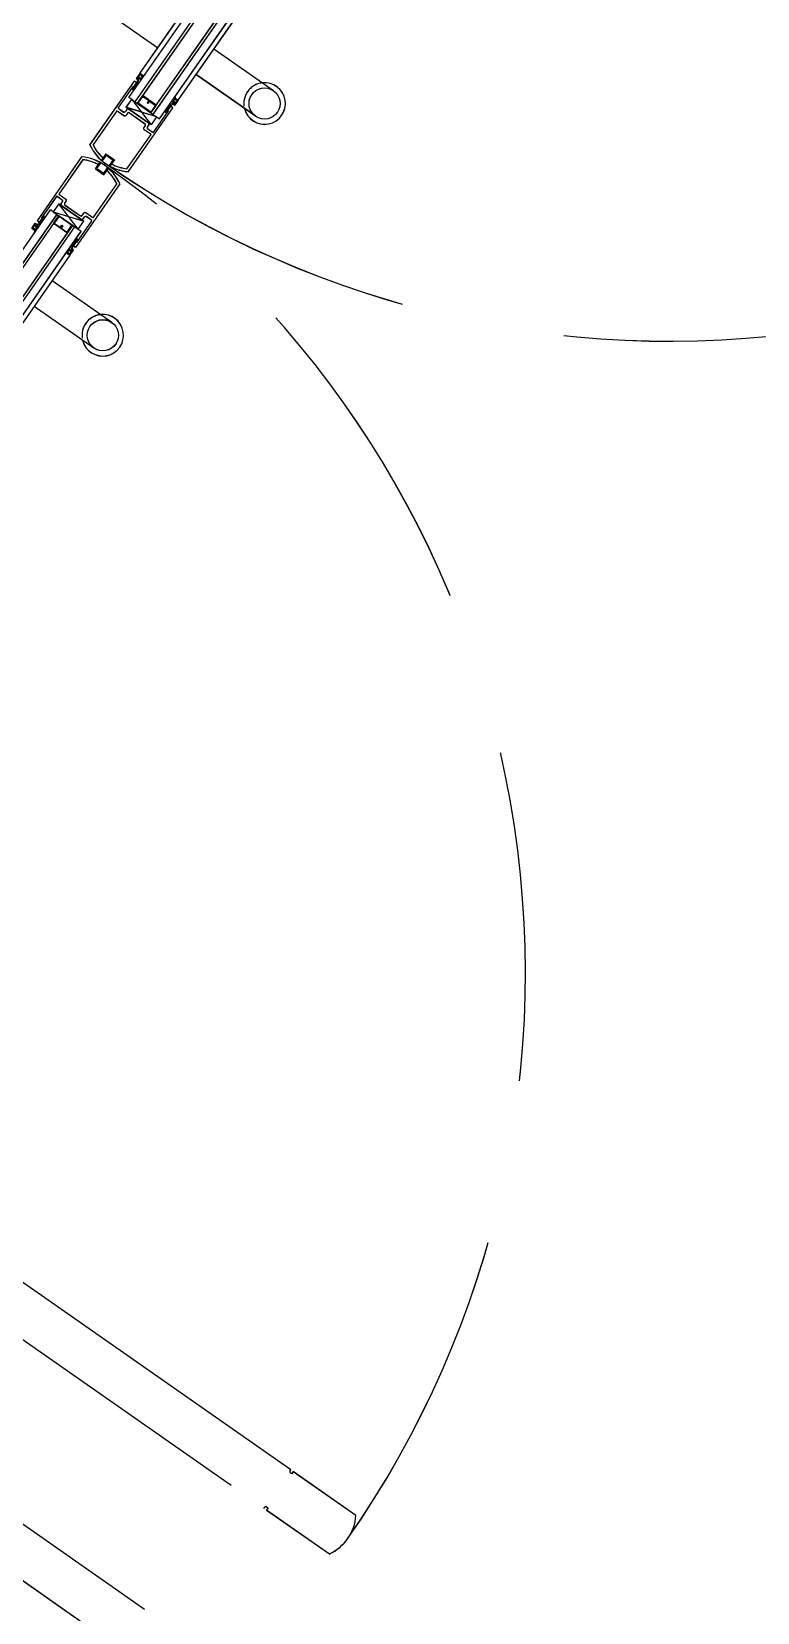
# Model space of a CAD drawing. Header units: centimetres. Extents: x 139057 to 200038, y 34824 to 80516.
# Drawn here: x 174218.7 to 174288.6, y 50301.6 to 50453.7 of the extents above; entities that cross this region are included whole.
import ezdxf

# ---------------------------------------------------------------- set-up
doc = ezdxf.new("R2010")
doc.units = ezdxf.units.CM
doc.header["$LTSCALE"] = 100
doc.linetypes.add('FLPL-C-P1$0$HIDDEN2', pattern=[4.7625, 3.175, -1.5875])
for name, color, linetype in [('A-FACCIATTE VISTE', 8, 'Continuous'), ('A-SI-PORTE', 5, 'Continuous'), ('A-VISTE GIUNTO DI CONTROLLO', 1, 'Continuous'), ('FLPL-C-P1$0$A-DOOR', 1, 'Continuous'), ('FLPL-C-P1$0$A-DOOR-SWING', 7, 'FLPL-C-P1$0$HIDDEN2'), ('FLPL-C-P1$0$A-SILL', 1, 'Continuous')]:
    doc.layers.add(name, color=color, linetype=linetype)

# ---------------------------------------------------------------- blocks, each defined once
blk = doc.blocks.new('FLPL-C-P1$0$TWR-C_124_DOOR-PLAN')
at = {"layer": 'FLPL-C-P1$0$A-DOOR'}
for p, q in [((-66, 17.9, 0), (-935, 17.9)), ((-90.9, 22.4), (-84.9, 22.4)), ((-90.9, 19.4), (-90.9, 22.4)), ((-90.9, 19.4), (-89.6, 19.4)), ((-90.2, 21.7), (-87.1, 21.7)), ((-90.2, 20.1), (-90.2, 21.7)), ((-90.2, 20.1), (-89.6, 20.1)), ((-90.2, 18.6), (-87.1, 18.6)), ((-89.6, 19.4), (-89.6, 20.1)), ((-87.6, 20.1), (-87.1, 20.1)), ((-87.6, 19.4), (-87.6, 20.1)), ((-87.6, 19.4), (-86.4, 19.4)), ((-87.1, 20.1), (-87.1, 21.7)), ((-85.6, 21.7), (-86.4, 21.7)), ((-86.4, 19.4), (-86.4, 21.7)), ((-85.6, 21.7), (-85.6, 21.4)), ((-84.9, 22.4), (-84.9, 21.5)), ((-76.4, 19.8), (-83.7, 19.8)), ((-74.3, 19.2), (-83.7, 19.2)), ((-6.9, 22.4), (-81.9, 22.4)), ((-81.9, 19.8), (-81.9, 22.4)), ((-51.5, 20.5), (-77.3, 20.5)), ((-76.6, 19.8), (-77.3, 20.5)), ((-76.4, 19.8), (-77, 20.5)), ((-74.3, 20.5), (-74.3, 19.2)), ((-65.9, 14.5), (-65.9, 17.9, 0)), ((-51.5, 20.5), (-51.5, 14.1)), ((-8.4, 19.8), (-48.9, 19.8)), ((-48.9, 19.8), (-48.9, 11.5)), ((7, 22.4), (82, 22.4)), ((8.5, 19.8), (49, 19.8)), ((49, 19.8), (49, 11.5)), ((51.5, 20.5), (77.3, 20.5)), ((51.5, 20.5), (51.5, 14.1)), ((66, 17.9, 0), (935, 17.9)), ((66, 14.5), (66, 17.9, 0)), ((74.4, 20.5), (74.4, 19.2)), ((74.4, 19.2), (83.7, 19.2)), ((76.5, 19.8), (77.1, 20.5)), ((76.5, 19.8), (83.7, 19.8)), ((76.7, 19.8), (77.3, 20.5)), ((82, 19.8), (82, 22.4)), ((91, 22.4), (85, 22.4)), ((85, 22.4), (85, 21.4)), ((85.6, 21.7), (86.4, 21.7)), ((85.6, 21.7), (85.6, 21.3)), ((86.4, 19.3), (86.4, 21.7)), ((87.7, 19.3), (86.4, 19.3)), ((90.2, 21.6), (87.2, 21.6)), ((87.2, 20.1), (87.2, 21.6)), ((87.7, 20.1), (87.2, 20.1)), ((90.2, 18.6), (87.2, 18.6)), ((87.7, 19.3), (87.7, 20.1)), ((89.7, 19.3), (89.7, 20.1)), ((90.2, 20.1), (89.7, 20.1)), ((91, 19.3), (89.7, 19.3)), ((90.2, 20.1), (90.2, 21.6)), ((91, 19.3), (91, 22.4)), ((-66, 10.4, 0), (-935, 10.4)), ((-74.9, 0.5), (-74.9, 7.4)), ((-74.4, 7.9), (-66.4, 7.9)), ((-66.4, 7.4), (-74.4, 7.4)), ((-74.4, 7.4), (-74.4, 0.5)), ((-74.4, 0.5), (-71.8, 0.5)), ((-71.8, 0), (-74.4, 0)), ((-71.8, 0.5), (-71.8, 0)), ((-66.4, -7.6), (-66.4, 7.4)), ((-56.6, 14.5), (-65.9, 14.5)), ((-65.9, 14.5), (-65.9, -14.7)), ((-65.9, -14.7), (-56.6, 14.5)), ((-65.9, 14.5), (-56.6, -14.7)), ((-65.9, 7.4), (-65.9, -7.6)), ((-56.6, -14.7), (-56.6, 14.5)), ((-56.6, 11.5), (-56.6, -11.7)), ((-55.3, 12.8), (-52.8, 12.8)), ((-54.1, 9), (-54.1, -9.1)), ((-52.8, 10.2), (-50.2, 10.2)), ((-8.8, 4.9), (-1.2, 4.9)), ((-8.8, 4.9), (-8.8, -5.1)), ((-7.8, 3.9), (-1.2, 3.9)), ((-7.8, 3.9), (-7.8, -4.1)), ((-1, 0), (1, 0)), ((8.9, 4.9), (1.3, 4.9)), ((7.9, 3.9), (1.3, 3.9)), ((7.9, 3.9), (7.9, -4.1)), ((8.9, 4.9), (8.9, -5.1)), ((52.8, 10.2), (50.3, 10.2)), ((55.4, 12.8), (52.8, 12.8)), ((54.1, 8.9), (54.1, -9.2)), ((56.7, -14.7), (56.7, 14.5)), ((56.7, 14.5), (66, 14.5)), ((66, -14.7), (56.7, 14.5)), ((66, 14.5), (56.7, -14.7)), ((56.7, 11.5), (56.7, -11.7)), ((66, 14.5), (66, -14.7)), ((66, 10.4, 0), (935, 10.4)), ((66, 7.4), (66, -7.6)), ((74.5, 7.9), (66.5, 7.9)), ((66.5, -7.6), (66.5, 7.4)), ((66.5, 7.4), (74.5, 7.4)), ((74.5, 0.5), (71.9, 0.5)), ((71.9, 0.5), (71.9, 0)), ((71.9, 0), (74.5, 0)), ((74.5, 7.4), (74.5, 0.5)), ((75, 0.5), (75, 7.4)), ((-66, -10.6, 0), (-935, -10.6)), ((-74.9, -7.6), (-74.9, -0.8)), ((-74.4, -0.3), (-71.8, -0.3)), ((-71.8, -0.8), (-74.4, -0.8)), ((-74.4, -0.8), (-74.4, -7.6)), ((-74.4, -7.6), (-66.4, -7.6)), ((-66.4, -8.1), (-74.4, -8.1)), ((-71.8, -0.3), (-71.8, -0.8)), ((-65.9, -14.7), (-56.6, -14.7)), ((-65.9, -14.7), (-65.9, -18.1, 0)), ((-55.3, -13), (-52.8, -13)), ((-52.8, -10.4), (-50.2, -10.4)), ((-51.5, -20.7), (-51.5, -14.3)), ((-48.9, -20), (-48.9, -11.7)), ((-8.8, -5.1), (-1.2, -5.1)), ((-7.8, -4.1), (-1.2, -4.1)), ((7.9, -4.1), (1.3, -4.1)), ((8.9, -5.1), (1.3, -5.1)), ((49, -20), (49, -11.7)), ((52.8, -10.5), (50.3, -10.5)), ((51.5, -20.7), (51.5, -14.3)), ((55.4, -13), (52.8, -13)), ((66, -14.7), (56.7, -14.7)), ((66, -10.6, 0), (935, -10.6)), ((66, -14.7), (66, -18.1, 0)), ((74.5, -7.6), (66.5, -7.6)), ((66.5, -8.1), (74.5, -8.1)), ((74.5, -0.3), (71.9, -0.3)), ((71.9, -0.3), (71.9, -0.8)), ((71.9, -0.8), (74.5, -0.8)), ((74.5, -0.8), (74.5, -7.6)), ((75, -7.6), (75, -0.8)), ((-66, -18.1, 0), (-935, -18.1)), ((-90.9, -19.6), (-90.9, -22.6)), ((-90.9, -19.6), (-89.6, -19.6)), ((-90.9, -22.6), (-84.9, -22.6)), ((-90.2, -18.8), (-87.1, -18.8)), ((-90.2, -20.3), (-90.2, -21.9)), ((-90.2, -20.3), (-89.6, -20.3)), ((-90.2, -21.9), (-87.1, -21.9)), ((-89.6, -19.6), (-89.6, -20.3)), ((-87.6, -19.6), (-86.4, -19.6)), ((-87.6, -19.6), (-87.6, -20.3)), ((-87.6, -20.3), (-87.1, -20.3)), ((-87.1, -20.3), (-87.1, -21.9)), ((-86.4, -19.6), (-86.4, -21.9)), ((-85.6, -21.9), (-86.4, -21.9)), ((-85.6, -21.9), (-85.6, -21.6)), ((-84.9, -22.6), (-84.9, -21.6)), ((-74.3, -19.4), (-83.7, -19.4)), ((-76.4, -20), (-83.7, -20)), ((-81.9, -22.6), (-81.9, -20)), ((-7.1, -22.6), (-81.9, -22.6)), ((-76.6, -20), (-77.3, -20.7)), ((-51.5, -20.7), (-77.3, -20.7)), ((-76.4, -20), (-77, -20.7)), ((-74.3, -20.7), (-74.3, -19.4)), ((-8.6, -20), (-48.9, -20)), ((7.2, -22.6), (82, -22.6)), ((8.6, -20), (49, -20)), ((51.5, -20.7), (77.3, -20.7)), ((66, -18.1, 0), (935, -18.1)), ((74.4, -19.4), (83.7, -19.4)), ((74.4, -20.7), (74.4, -19.4)), ((76.5, -20.1), (83.7, -20.1)), ((76.5, -20.1), (77.1, -20.7)), ((76.7, -20.1), (77.3, -20.7)), ((82, -22.6), (82, -20.1)), ((85, -22.6), (85, -21.7)), ((91, -22.6), (85, -22.6)), ((85.6, -22), (85.6, -21.6)), ((85.6, -22), (86.4, -22)), ((87.7, -19.6), (86.4, -19.6)), ((86.4, -19.6), (86.4, -22)), ((90.2, -18.8), (87.2, -18.8)), ((87.7, -20.4), (87.2, -20.4)), ((87.2, -20.4), (87.2, -21.9)), ((90.2, -21.9), (87.2, -21.9)), ((87.7, -19.6), (87.7, -20.4)), ((91, -19.6), (89.7, -19.6)), ((89.7, -19.6), (89.7, -20.4)), ((90.2, -20.4), (89.7, -20.4)), ((90.2, -20.4), (90.2, -21.9)), ((91, -19.6), (91, -22.6))]:
    blk.add_line(p, q, dxfattribs=at)
at = {"layer": 'FLPL-C-P1$0$A-DOOR', "linetype": 'Continuous'}
for p, q in [((-66, 7.9, 0), (-935, 7.9)), ((66, 7.9, 0), (935, 7.9)), ((-66, -8.1, 0), (-935, -8.1)), ((66, -8.1, 0), (935, -8.1))]:
    blk.add_line(p, q, dxfattribs=at)
at = {"layer": 'FLPL-C-P1$0$A-DOOR', "linetype": 'FLPL-C-P1$0$HIDDEN2'}
for p, q in [((-972.1, -33.7), (-972.4, -866.1)), ((-927.3, -866.1), (-927, -33.7)), ((927.3, -866.1), (927, -33.7)), ((972.1, -33.7), (972.4, -866.1)), ((-972.4, -866.1), (-971.4, -866.1)), ((-928.3, -866.1), (-927.3, -866.1)), ((-969.8, -869.1), (-972.3, -869.1)), ((-972.3, -869.1), (-972.3, -942.9)), ((-969.8, -867.4), (-969.8, -869.1)), ((-929.9, -869.1), (-929.9, -867.4)), ((-927.3, -869.1), (-929.9, -869.1)), ((-927.3, -942.7), (-927.3, -869.1))]:
    blk.add_line(p, q, dxfattribs=at)
at = {"layer": 'FLPL-C-P1$0$A-DOOR', "elevation": 0}
for points in [[(121, 92.4), (121, 22.4)], [(-151, -92.6), (-151, -22.6)], [(-121, -92.6), (-121, -22.6)], [(121, -92.6), (121, -22.6)], [(151, -92.6), (151, -22.6)]]:
    blk.add_lwpolyline(points, dxfattribs=at)
at = {"layer": 'FLPL-C-P1$0$A-DOOR'}
for centre in [(-136, -92.6), (136, -92.6)]:
    blk.add_circle(centre, 15, dxfattribs=at)
for centre, radius, start, end in [((-92.9, 19.9), 2.05, 268.4627, 345.863), ((-93, 23.2), 5.43, 269.9169, 301.2582), ((-87.4, 19), 1.15, 267.2529, 20.5298), ((-87.5, 18.3), 0.473, 265.4115, 41.9383), ((-83.3, 21.4), 2.26, 178.7379, 260.8392), ((-83.3, 21.5), 1.67, 179.5352, 256.0853), ((-45.6, 0), 42.1, 6.6506, 28.0398), ((-45.6, 0), 44.7, 329.5325, 30.0452), ((45.7, 0), 44.7, 149.9548, 210.4675), ((45.7, 0), 42.1, 151.9602, 173.3494), ((83.3, 21.4), 1.67, 283.9147, 0.4648), ((83.4, 21.4), 2.26, 279.1608, 1.2621), ((87.5, 18.9), 1.15, 159.4702, 272.7471), ((87.5, 18.3), 0.473, 138.0617, 274.5885), ((93.1, 23.2), 5.43, 238.7418, 270.0831), ((93, 19.8), 2.05, 194.137, 271.5373), ((-74.4, 7.4), 0.5, 90, 180), ((-74.4, 0.5), 0.5, 180, 270), ((-66.4, 7.4), 0.5, 360, 90), ((-55.3, 11.5), 1.29, 90, 180), ((-52.8, 9), 1.29, 90, 180), ((-52.8, 14.1), 1.29, 270, 0), ((-50.2, 11.5), 1.29, 270, 0), ((50.3, 11.5), 1.29, 180, 270), ((52.8, 14.1), 1.29, 180, 270), ((52.8, 8.9), 1.29, 0, 90), ((55.4, 11.5), 1.29, 0, 90), ((66.5, 7.4), 0.5, 90, 180), ((74.5, 7.4), 0.5, 0, 90), ((74.5, 0.5), 0.5, 270, 0), ((-74.4, -0.8), 0.5, 90, 180), ((-74.4, -7.6), 0.5, 180, 270), ((-66.4, -7.6), 0.5, 270, 360), ((-55.3, -11.7), 1.29, 180, 270), ((-52.8, -9.1), 1.29, 180, 270), ((-52.8, -14.3), 1.29, 0, 90), ((-50.2, -11.7), 1.29, 0, 90), ((-45.6, 0), 42.1, 331.5708, 353.0039), ((45.7, 0), 42.1, 186.9961, 208.4292), ((50.3, -11.7), 1.29, 90, 180), ((52.8, -14.3), 1.29, 90, 180), ((52.8, -9.2), 1.29, 270, 0), ((55.4, -11.7), 1.29, 270, 0), ((66.5, -7.6), 0.5, 180, 270), ((74.5, -0.8), 0.5, 360, 90), ((74.5, -7.6), 0.5, 270, 360), ((-92.9, -20.1), 2.05, 14.137, 91.5373), ((-93, -23.4), 5.43, 58.7418, 90.0831), ((-87.4, -19.2), 1.15, 339.4702, 92.7471), ((-87.5, -18.5), 0.473, 318.0617, 94.5885), ((-83.3, -21.6), 2.26, 99.1608, 181.2621), ((-83.3, -21.7), 1.67, 103.9147, 180.4648), ((83.4, -21.7), 2.26, 358.7379, 80.8392), ((83.3, -21.7), 1.67, 359.5352, 76.0853), ((87.5, -19.2), 1.15, 87.2529, 200.5298), ((87.5, -18.5), 0.473, 85.4115, 221.9383), ((93.1, -23.5), 5.43, 89.9169, 121.2582), ((93, -20.1), 2.05, 88.4627, 165.863), ((-136, -92.6), 20, 138.5904, 41.4096), ((136, -92.6), 20, 138.5904, 41.4096)]:
    blk.add_arc(centre, radius, start, end, dxfattribs=at)
at = {"layer": 'FLPL-C-P1$0$A-DOOR', "linetype": 'FLPL-C-P1$0$HIDDEN2', "ltscale": 0.1}
for centre, start, end in [((-136, -92.6), 41.3798, 138.5118), ((136, -92.6), 41.4882, 138.6202)]:
    blk.add_arc(centre, 20, start, end, dxfattribs=at)
at = {"layer": 'FLPL-C-P1$0$A-DOOR', "linetype": 'FLPL-C-P1$0$HIDDEN2'}
for centre, radius, start, end in [((-971.4, -867.8), 1.67, 13.9147, 89.544), ((-928.3, -867.8), 1.67, 90.456, 166.0853), ((-950, -904.2), 44.7, 239.9548, 300.4675)]:
    blk.add_arc(centre, radius, start, end, dxfattribs=at)
at = {"layer": 'FLPL-C-P1$0$A-DOOR-SWING', "linetype": 'FLPL-C-P1$0$HIDDEN2'}
for centre, start, end in [((-949.8, -0.1), 269.9351, 359.9953), ((949.8, -0.1), 180.0047, 270.0649)]:
    blk.add_arc(centre, 948.8, start, end, dxfattribs=at)
at = {"layer": 'FLPL-C-P1$0$A-SILL'}
for p, q in [((91, 22.4), (910, 22.4)), ((-91, -22.6), (-910, -22.6)), ((91, -22.6), (910, -22.6))]:
    blk.add_line(p, q, dxfattribs=at)

msp = doc.modelspace()

# ---------------------------------------------------------------- linework, layer by layer
at = {"layer": 'A-VISTE GIUNTO DI CONTROLLO'}
msp.add_arc((175190.72, 49511.94, 0), 1016.77, 126.94989, 163.17529, dxfattribs=at)

# ---------------------------------------------------------------- block references
at = {"layer": 'A-FACCIATTE VISTE', "extrusion": (0, 0, -1), "xscale": -0.1, "yscale": 0.1, "zscale": -0.1, "rotation": 304.937068764028}
for p in [(-174225.78, 50440.97, 0), (-174106.09, 50269.63, 0)]:
    msp.add_blockref('FLPL-C-P1$0$TWR-C_124_DOOR-PLAN', p, dxfattribs=at)
at = {"layer": 'A-SI-PORTE', "extrusion": (0, 0, -1), "xscale": -0.1, "yscale": 0.1, "zscale": -0.1, "rotation": 304.9370687586898}
for p in [(-174225.78, 50440.96, 0), (-174106.09, 50269.63, 0)]:
    msp.add_blockref('FLPL-C-P1$0$TWR-C_124_DOOR-PLAN', p, dxfattribs=at)

doc.saveas('drawing.dxf')
